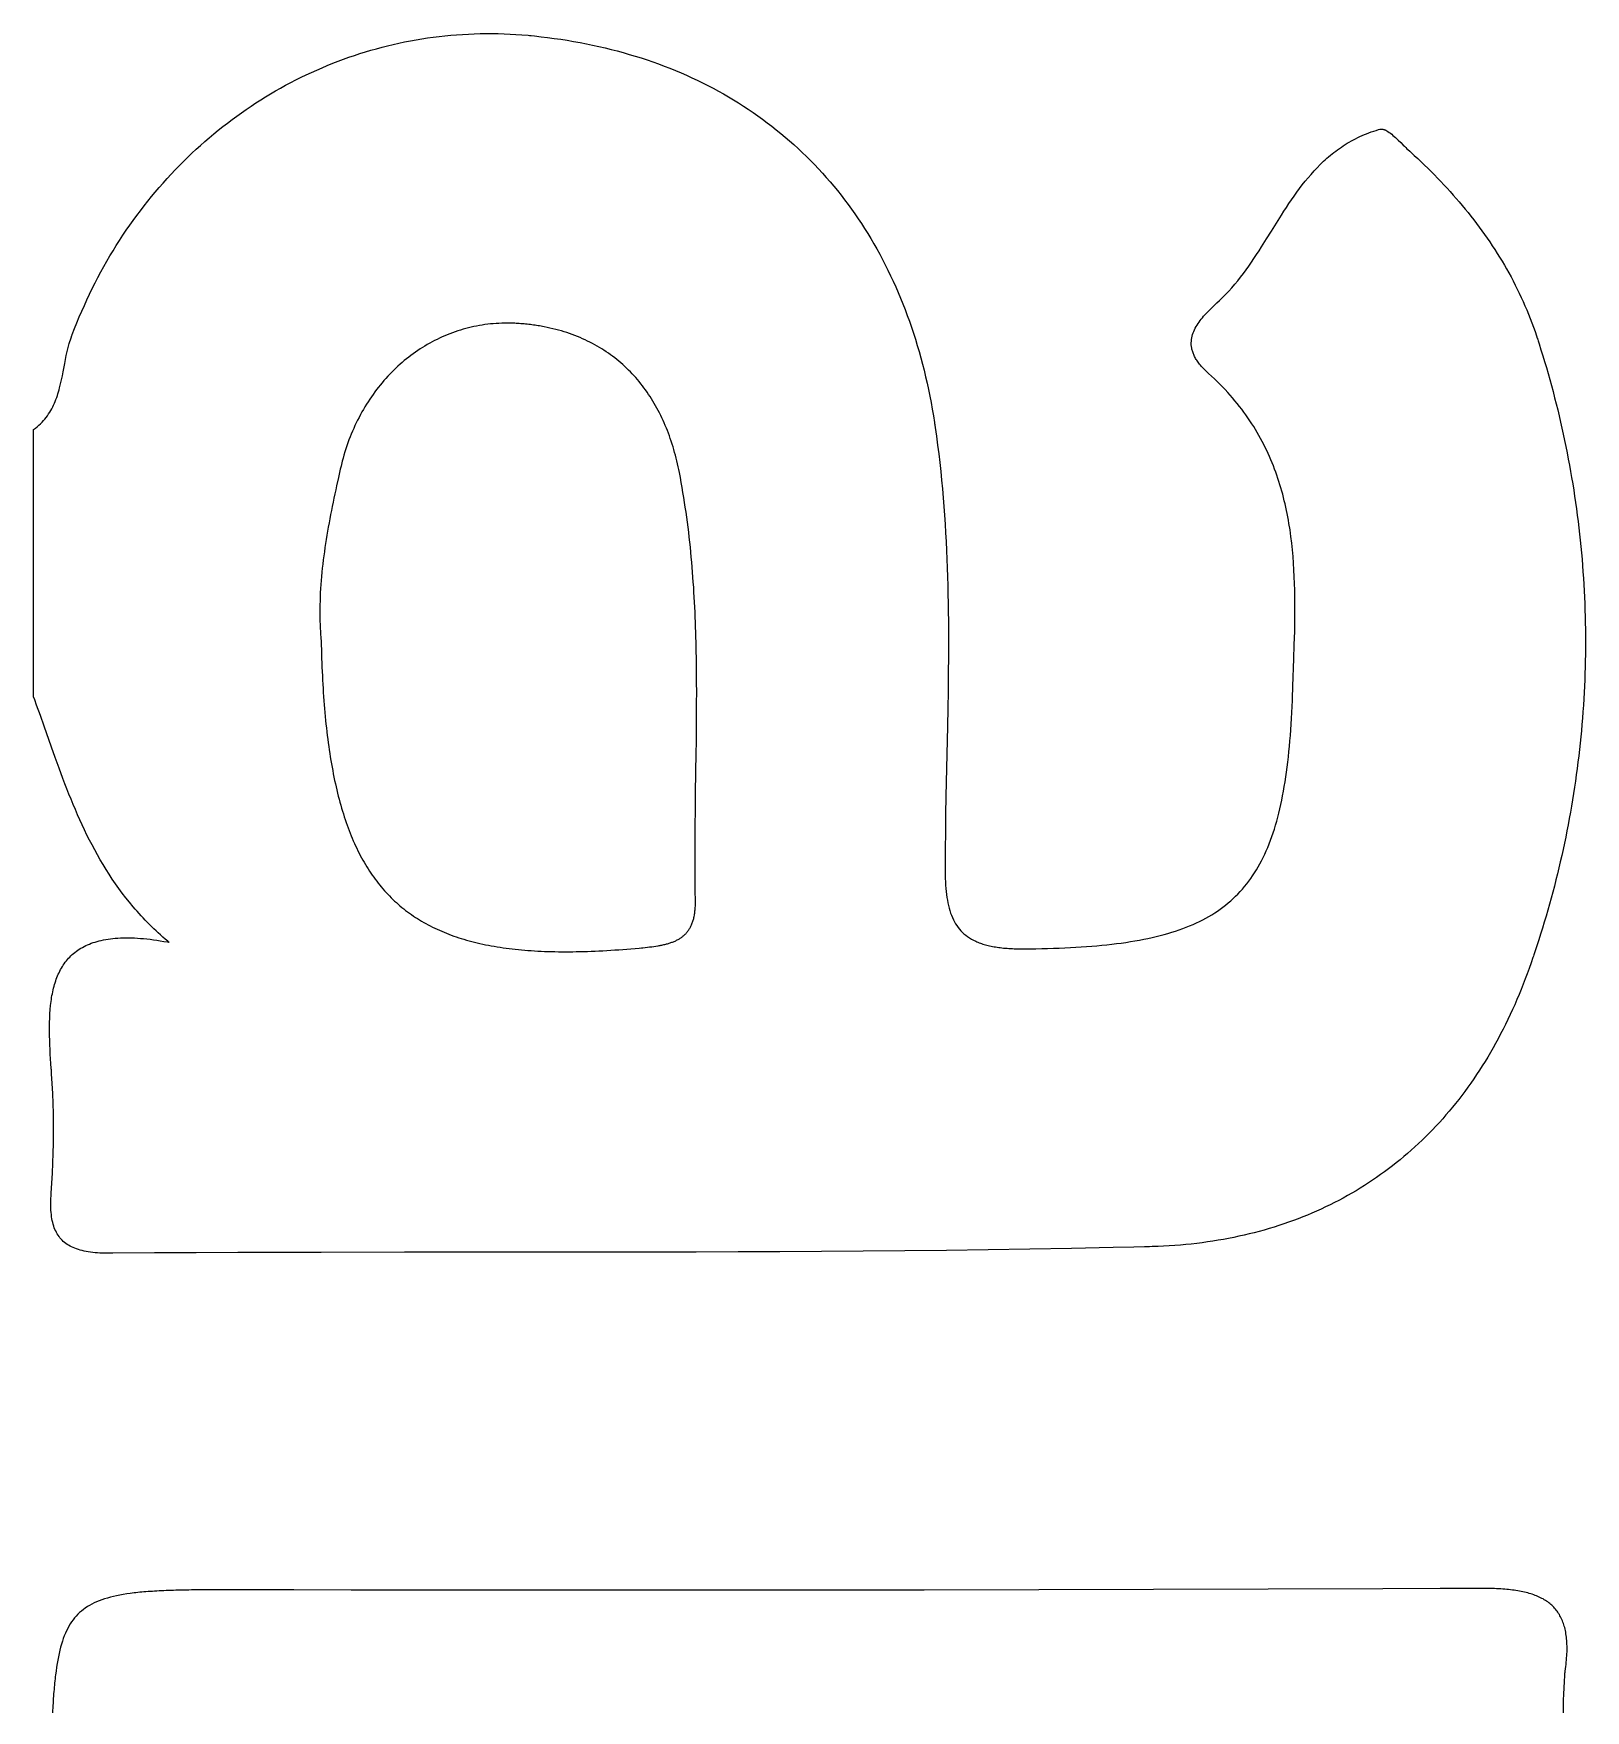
# Model space of a CAD drawing. Extents: x -2412.6 to -2376.5, y -227.2 to -193.2.
# Drawn here: x -2412.633 to -2409.004, y -218.316 to -214.397 of the extents above; entities that cross this region are included whole.
import ezdxf

# ---------------------------------------------------------------- set-up
doc = ezdxf.new("R2010")
doc.units = 0
doc.layers.add('WORK_LAYER', color=254, linetype='CONTINUOUS')

msp = doc.modelspace()

# ---------------------------------------------------------------- linework, layer by layer
at = {"layer": 'WORK_LAYER'}
for points in [[(-2412.6328, -215.3226), (-2412.6284, -215.3193), (-2412.6242, -215.3159), (-2412.6203, -215.3124), (-2412.6165, -215.3088), (-2412.6129, -215.3052), (-2412.6095, -215.3015), (-2412.6062, -215.2977), (-2412.6032, -215.2938), (-2412.6003, -215.2899), (-2412.5975, -215.2859), (-2412.5949, -215.2819), (-2412.5924, -215.2778), (-2412.5901, -215.2736), (-2412.5879, -215.2694), (-2412.5858, -215.2651), (-2412.5838, -215.2608), (-2412.582, -215.2564), (-2412.5803, -215.252), (-2412.5786, -215.2476), (-2412.5771, -215.2431), (-2412.5756, -215.2386), (-2412.5742, -215.234), (-2412.5729, -215.2294), (-2412.5717, -215.2248), (-2412.5694, -215.2155), (-2412.5673, -215.2061), (-2412.5653, -215.1967), (-2412.5635, -215.1872), (-2412.5599, -215.1682), (-2412.5581, -215.1587), (-2412.5561, -215.1493), (-2412.5541, -215.1399), (-2412.5518, -215.1306), (-2412.5493, -215.1214), (-2412.5479, -215.1169), (-2412.5465, -215.1124), (-2412.545, -215.1079), (-2412.5442, -215.1057), (-2412.5438, -215.1046), (-2412.5437, -215.1043), (-2412.5436, -215.1041), (-2412.5436, -215.1041), (-2412.5436, -215.104), (-2412.5435, -215.1038), (-2412.5422, -215.1003), (-2412.5369, -215.0865), (-2412.5314, -215.0727), (-2412.5257, -215.0591), (-2412.52, -215.0456), (-2412.514, -215.0322), (-2412.5079, -215.0189), (-2412.5017, -215.0057), (-2412.4953, -214.9926), (-2412.4888, -214.9796), (-2412.4821, -214.9668), (-2412.4753, -214.9541), (-2412.4684, -214.9415), (-2412.4613, -214.929), (-2412.4541, -214.9166), (-2412.4467, -214.9044), (-2412.4392, -214.8923), (-2412.4316, -214.8802), (-2412.4238, -214.8684), (-2412.4159, -214.8566), (-2412.4079, -214.845), (-2412.3997, -214.8335), (-2412.3914, -214.8221), (-2412.383, -214.8109), (-2412.3744, -214.7998), (-2412.3658, -214.7888), (-2412.357, -214.7779), (-2412.3481, -214.7672), (-2412.3391, -214.7566), (-2412.3299, -214.7461), (-2412.3207, -214.7358), (-2412.3113, -214.7256), (-2412.3018, -214.7156), (-2412.2922, -214.7057), (-2412.2825, -214.6959), (-2412.2726, -214.6862), (-2412.2627, -214.6767), (-2412.2527, -214.6674), (-2412.2425, -214.6582), (-2412.2323, -214.6491), (-2412.2219, -214.6402), (-2412.2114, -214.6314), (-2412.2009, -214.6227), (-2412.1902, -214.6143), (-2412.1795, -214.6059), (-2412.1686, -214.5977), (-2412.1577, -214.5897), (-2412.1466, -214.5818), (-2412.1355, -214.574), (-2412.1243, -214.5664), (-2412.113, -214.559), (-2412.1016, -214.5517), (-2412.0901, -214.5446), (-2412.0785, -214.5376), (-2412.0668, -214.5308), (-2412.0551, -214.5241), (-2412.0433, -214.5176), (-2412.0313, -214.5113), (-2412.0194, -214.5051), (-2412.0073, -214.4991), (-2411.9952, -214.4932), (-2411.9829, -214.4875), (-2411.9707, -214.482), (-2411.9583, -214.4766), (-2411.9459, -214.4714), (-2411.9334, -214.4664), (-2411.9208, -214.4615), (-2411.9082, -214.4568), (-2411.8955, -214.4523), (-2411.8827, -214.4479), (-2411.8699, -214.4437), (-2411.857, -214.4397), (-2411.844, -214.4359), (-2411.831, -214.4322), (-2411.818, -214.4287), (-2411.8049, -214.4254), (-2411.7917, -214.4222), (-2411.7785, -214.4193), (-2411.7652, -214.4165), (-2411.7518, -214.4139), (-2411.7385, -214.4115), (-2411.725, -214.4092), (-2411.7116, -214.4072), (-2411.6981, -214.4053), (-2411.6845, -214.4036), (-2411.6709, -214.4021), (-2411.6572, -214.4008), (-2411.6436, -214.3996), (-2411.6298, -214.3987), (-2411.6161, -214.3979), (-2411.6023, -214.3973), (-2411.5884, -214.397), (-2411.5746, -214.3968), (-2411.5607, -214.3968), (-2411.5468, -214.397), (-2411.5328, -214.3974), (-2411.5188, -214.398), (-2411.5048, -214.3987), (-2411.4908, -214.3997), (-2411.4767, -214.4009), (-2411.4732, -214.4012), (-2411.4715, -214.4014), (-2411.4706, -214.4015), (-2411.4696, -214.4016), (-2411.4618, -214.4024), (-2411.4463, -214.4041), (-2411.4308, -214.4059), (-2411.4154, -214.408), (-2411.4002, -214.4102), (-2411.3851, -214.4126), (-2411.3701, -214.4151), (-2411.3551, -214.4178), (-2411.3403, -214.4207), (-2411.3256, -214.4237), (-2411.3111, -214.4269), (-2411.2966, -214.4303), (-2411.2822, -214.4338), (-2411.268, -214.4375), (-2411.2539, -214.4414), (-2411.2399, -214.4454), (-2411.226, -214.4496), (-2411.2122, -214.4539), (-2411.1985, -214.4584), (-2411.185, -214.4631), (-2411.1716, -214.4679), (-2411.1582, -214.4729), (-2411.145, -214.478), (-2411.132, -214.4833), (-2411.119, -214.4888), (-2411.1062, -214.4944), (-2411.0935, -214.5002), (-2411.0809, -214.5061), (-2411.0684, -214.5122), (-2411.056, -214.5184), (-2411.0438, -214.5248), (-2411.0317, -214.5313), (-2411.0197, -214.538), (-2411.0079, -214.5449), (-2410.9961, -214.5519), (-2410.9845, -214.559), (-2410.973, -214.5663), (-2410.9617, -214.5738), (-2410.9505, -214.5814), (-2410.9394, -214.5891), (-2410.9284, -214.597), (-2410.9175, -214.6051), (-2410.9068, -214.6132), (-2410.8962, -214.6216), (-2410.8858, -214.6301), (-2410.8754, -214.6387), (-2410.8653, -214.6475), (-2410.8552, -214.6564), (-2410.8453, -214.6655), (-2410.8355, -214.6747), (-2410.8258, -214.684), (-2410.8163, -214.6935), (-2410.8069, -214.7031), (-2410.7976, -214.7129), (-2410.7885, -214.7228), (-2410.7795, -214.7329), (-2410.7706, -214.7431), (-2410.7619, -214.7534), (-2410.7533, -214.7639), (-2410.7449, -214.7745), (-2410.7366, -214.7853), (-2410.7284, -214.7962), (-2410.7204, -214.8072), (-2410.7125, -214.8184), (-2410.7047, -214.8296), (-2410.6971, -214.8411), (-2410.6897, -214.8526), (-2410.6824, -214.8643), (-2410.6752, -214.8762), (-2410.6681, -214.8881), (-2410.6613, -214.9002), (-2410.6545, -214.9125), (-2410.6479, -214.9248), (-2410.6415, -214.9373), (-2410.6351, -214.95), (-2410.629, -214.9627), (-2410.623, -214.9756), (-2410.6171, -214.9886), (-2410.6114, -215.0017), (-2410.6058, -215.015), (-2410.6004, -215.0284), (-2410.5951, -215.0419), (-2410.59, -215.0556), (-2410.585, -215.0693), (-2410.5802, -215.0832), (-2410.5755, -215.0972), (-2410.571, -215.1114), (-2410.5667, -215.1256), (-2410.5624, -215.14), (-2410.5584, -215.1545), (-2410.5545, -215.1692), (-2410.5507, -215.1839), (-2410.5471, -215.1988), (-2410.5437, -215.2138), (-2410.5404, -215.2289), (-2410.5373, -215.2441), (-2410.5344, -215.2595), (-2410.5315, -215.2749), (-2410.5289, -215.2905), (-2410.5264, -215.3062), (-2410.5261, -215.3082), (-2410.526, -215.3092), (-2410.5259, -215.3099), (-2410.5255, -215.3124), (-2410.5247, -215.3175), (-2410.5218, -215.338), (-2410.5191, -215.3585), (-2410.5165, -215.379), (-2410.5141, -215.3995), (-2410.5118, -215.42), (-2410.5098, -215.4405), (-2410.5078, -215.4611), (-2410.5061, -215.4816), (-2410.5044, -215.5021), (-2410.5029, -215.5226), (-2410.5015, -215.5431), (-2410.5003, -215.5637), (-2410.4992, -215.5842), (-2410.4982, -215.6047), (-2410.4973, -215.6253), (-2410.4966, -215.6458), (-2410.4959, -215.6663), (-2410.4953, -215.6869), (-2410.4949, -215.7074), (-2410.4945, -215.728), (-2410.4942, -215.7485), (-2410.494, -215.7691), (-2410.4938, -215.8102), (-2410.4939, -215.8513), (-2410.4942, -215.8924), (-2410.4947, -215.9335), (-2410.4954, -215.9746), (-2410.4961, -216.0157), (-2410.4996, -216.1801), (-2410.5004, -216.2212), (-2410.501, -216.2623), (-2410.5015, -216.3033), (-2410.5017, -216.3239), (-2410.5018, -216.329), (-2410.5018, -216.3316), (-2410.5018, -216.3328), (-2410.5018, -216.3334), (-2410.5018, -216.3337), (-2410.5018, -216.3382), (-2410.5018, -216.3469), (-2410.5017, -216.3555), (-2410.5015, -216.3638), (-2410.5012, -216.3718), (-2410.5008, -216.3797), (-2410.5003, -216.3874), (-2410.4997, -216.3948), (-2410.499, -216.402), (-2410.4982, -216.409), (-2410.4972, -216.4158), (-2410.4961, -216.4224), (-2410.4949, -216.4288), (-2410.4936, -216.435), (-2410.4921, -216.4409), (-2410.4904, -216.4467), (-2410.4886, -216.4523), (-2410.4867, -216.4577), (-2410.4846, -216.4629), (-2410.4823, -216.4679), (-2410.4798, -216.4727), (-2410.4772, -216.4773), (-2410.4744, -216.4817), (-2410.4714, -216.4859), (-2410.4682, -216.49), (-2410.4648, -216.4938), (-2410.4612, -216.4975), (-2410.4574, -216.501), (-2410.4534, -216.5043), (-2410.4492, -216.5075), (-2410.4448, -216.5105), (-2410.4401, -216.5133), (-2410.4352, -216.5159), (-2410.4301, -216.5184), (-2410.4274, -216.5195), (-2410.4247, -216.5207), (-2410.4219, -216.5217), (-2410.4191, -216.5228), (-2410.4162, -216.5238), (-2410.4132, -216.5248), (-2410.4102, -216.5257), (-2410.4071, -216.5266), (-2410.404, -216.5274), (-2410.4007, -216.5282), (-2410.3975, -216.529), (-2410.3941, -216.5297), (-2410.3907, -216.5304), (-2410.3872, -216.531), (-2410.3836, -216.5316), (-2410.38, -216.5322), (-2410.3763, -216.5327), (-2410.3725, -216.5332), (-2410.3687, -216.5337), (-2410.3648, -216.5341), (-2410.3608, -216.5345), (-2410.3568, -216.5348), (-2410.3526, -216.5351), (-2410.3484, -216.5354), (-2410.3442, -216.5356), (-2410.3398, -216.5358), (-2410.3354, -216.536), (-2410.3309, -216.5361), (-2410.3263, -216.5362), (-2410.3216, -216.5362), (-2410.3169, -216.5362), (-2410.3121, -216.5362), (-2410.3096, -216.5362), (-2410.309, -216.5362), (-2410.3089, -216.5362), (-2410.3085, -216.5362), (-2410.3076, -216.5362), (-2410.304, -216.5361), (-2410.2897, -216.5359), (-2410.2757, -216.5356), (-2410.2619, -216.5353), (-2410.2483, -216.5348), (-2410.2349, -216.5344), (-2410.2217, -216.5338), (-2410.2087, -216.5332), (-2410.1959, -216.5324), (-2410.1833, -216.5317), (-2410.1709, -216.5308), (-2410.1587, -216.5298), (-2410.1467, -216.5288), (-2410.1349, -216.5277), (-2410.1233, -216.5265), (-2410.1119, -216.5252), (-2410.1007, -216.5239), (-2410.0897, -216.5224), (-2410.0788, -216.5209), (-2410.0682, -216.5192), (-2410.0577, -216.5175), (-2410.0474, -216.5157), (-2410.0373, -216.5137), (-2410.0274, -216.5117), (-2410.0177, -216.5096), (-2410.0081, -216.5074), (-2409.9987, -216.505), (-2409.9895, -216.5026), (-2409.9805, -216.5), (-2409.9716, -216.4974), (-2409.9629, -216.4946), (-2409.9544, -216.4917), (-2409.946, -216.4887), (-2409.9378, -216.4856), (-2409.9298, -216.4824), (-2409.9219, -216.479), (-2409.9142, -216.4756), (-2409.9067, -216.472), (-2409.8993, -216.4682), (-2409.8921, -216.4644), (-2409.885, -216.4604), (-2409.8781, -216.4563), (-2409.8713, -216.4521), (-2409.8647, -216.4477), (-2409.8582, -216.4432), (-2409.8519, -216.4386), (-2409.8457, -216.4338), (-2409.8397, -216.4289), (-2409.8338, -216.4239), (-2409.8281, -216.4187), (-2409.8225, -216.4133), (-2409.817, -216.4079), (-2409.8117, -216.4022), (-2409.8065, -216.3965), (-2409.8015, -216.3905), (-2409.7965, -216.3844), (-2409.7917, -216.3782), (-2409.7871, -216.3718), (-2409.7826, -216.3653), (-2409.7781, -216.3586), (-2409.7739, -216.3517), (-2409.7697, -216.3447), (-2409.7657, -216.3375), (-2409.7618, -216.3301), (-2409.758, -216.3226), (-2409.7543, -216.3149), (-2409.7508, -216.307), (-2409.7473, -216.299), (-2409.744, -216.2908), (-2409.7408, -216.2824), (-2409.7377, -216.2738), (-2409.7347, -216.2651), (-2409.7318, -216.2561), (-2409.729, -216.247), (-2409.7263, -216.2377), (-2409.7238, -216.2283), (-2409.7213, -216.2186), (-2409.7189, -216.2088), (-2409.7166, -216.1987), (-2409.7145, -216.1885), (-2409.7124, -216.1781), (-2409.7104, -216.1674), (-2409.7085, -216.1566), (-2409.7067, -216.1456), (-2409.705, -216.1344), (-2409.7034, -216.123), (-2409.7018, -216.1113), (-2409.7004, -216.0995), (-2409.699, -216.0875), (-2409.6977, -216.0752), (-2409.6965, -216.0628), (-2409.6954, -216.0501), (-2409.6944, -216.0372), (-2409.6934, -216.0241), (-2409.6925, -216.0108), (-2409.6917, -215.9973), (-2409.6909, -215.9835), (-2409.6902, -215.9695), (-2409.6896, -215.9553), (-2409.6891, -215.9409), (-2409.689, -215.9373), (-2409.6889, -215.9355), (-2409.6889, -215.9352), (-2409.6889, -215.9351), (-2409.6889, -215.9348), (-2409.6889, -215.9343), (-2409.6887, -215.9303), (-2409.6884, -215.9223), (-2409.6861, -215.858), (-2409.6851, -215.8258), (-2409.6843, -215.7937), (-2409.684, -215.7777), (-2409.6837, -215.7617), (-2409.6836, -215.7457), (-2409.6836, -215.7297), (-2409.6838, -215.7138), (-2409.684, -215.6979), (-2409.6845, -215.6821), (-2409.6851, -215.6663), (-2409.6859, -215.6505), (-2409.6869, -215.6348), (-2409.6881, -215.6191), (-2409.6895, -215.6035), (-2409.6911, -215.588), (-2409.693, -215.5725), (-2409.6952, -215.5571), (-2409.6976, -215.5417), (-2409.6989, -215.5341), (-2409.7003, -215.5265), (-2409.7018, -215.5189), (-2409.7034, -215.5113), (-2409.705, -215.5037), (-2409.7067, -215.4962), (-2409.7085, -215.4886), (-2409.7104, -215.4811), (-2409.7123, -215.4736), (-2409.7144, -215.4662), (-2409.7165, -215.4588), (-2409.7187, -215.4513), (-2409.721, -215.444), (-2409.7234, -215.4366), (-2409.7259, -215.4292), (-2409.7285, -215.4219), (-2409.7312, -215.4146), (-2409.734, -215.4074), (-2409.7369, -215.4001), (-2409.7399, -215.3929), (-2409.743, -215.3857), (-2409.7462, -215.3786), (-2409.7495, -215.3715), (-2409.7529, -215.3644), (-2409.7565, -215.3573), (-2409.7601, -215.3503), (-2409.7639, -215.3432), (-2409.7678, -215.3363), (-2409.7718, -215.3293), (-2409.7759, -215.3224), (-2409.7801, -215.3155), (-2409.7845, -215.3087), (-2409.7889, -215.3018), (-2409.7935, -215.2951), (-2409.7983, -215.2883), (-2409.8031, -215.2816), (-2409.8081, -215.2749), (-2409.8133, -215.2682), (-2409.8185, -215.2616), (-2409.8239, -215.255), (-2409.8294, -215.2485), (-2409.8351, -215.242), (-2409.8409, -215.2355), (-2409.8469, -215.2291), (-2409.853, -215.2227), (-2409.8592, -215.2163), (-2409.8656, -215.21), (-2409.8721, -215.2037), (-2409.8788, -215.1975), (-2409.8856, -215.1913), (-2409.8865, -215.1905), (-2409.8868, -215.1902), (-2409.8875, -215.1896), (-2409.8888, -215.1884), (-2409.8914, -215.186), (-2409.8939, -215.1836), (-2409.8962, -215.1813), (-2409.8985, -215.1789), (-2409.9006, -215.1766), (-2409.9027, -215.1742), (-2409.9047, -215.1719), (-2409.9065, -215.1696), (-2409.9083, -215.1673), (-2409.91, -215.165), (-2409.9116, -215.1628), (-2409.9131, -215.1605), (-2409.9145, -215.1583), (-2409.9158, -215.156), (-2409.917, -215.1538), (-2409.9182, -215.1516), (-2409.9192, -215.1494), (-2409.9202, -215.1472), (-2409.9211, -215.1451), (-2409.9219, -215.1429), (-2409.9227, -215.1408), (-2409.9233, -215.1386), (-2409.9239, -215.1365), (-2409.9244, -215.1344), (-2409.9248, -215.1323), (-2409.9255, -215.1281), (-2409.9259, -215.124), (-2409.926, -215.12), (-2409.9258, -215.116), (-2409.9254, -215.112), (-2409.9248, -215.1081), (-2409.9239, -215.1042), (-2409.9229, -215.1003), (-2409.9216, -215.0966), (-2409.9201, -215.0928), (-2409.9185, -215.0891), (-2409.9167, -215.0855), (-2409.9147, -215.0818), (-2409.9125, -215.0783), (-2409.9103, -215.0747), (-2409.9078, -215.0712), (-2409.9053, -215.0678), (-2409.9027, -215.0644), (-2409.9, -215.061), (-2409.8971, -215.0577), (-2409.8942, -215.0544), (-2409.8913, -215.0511), (-2409.8852, -215.0447), (-2409.879, -215.0385), (-2409.8727, -215.0324), (-2409.8665, -215.0265), (-2409.8604, -215.0207), (-2409.8545, -215.015), (-2409.8516, -215.0122), (-2409.8488, -215.0095), (-2409.8475, -215.0081), (-2409.8468, -215.0074), (-2409.8465, -215.0071), (-2409.8464, -215.007), (-2409.8464, -215.007), (-2409.8463, -215.0069), (-2409.8458, -215.0064), (-2409.8385, -214.9987), (-2409.8313, -214.9908), (-2409.8244, -214.9827), (-2409.8175, -214.9744), (-2409.8109, -214.9661), (-2409.8043, -214.9575), (-2409.7979, -214.9489), (-2409.7917, -214.9402), (-2409.7855, -214.9313), (-2409.7794, -214.9224), (-2409.7734, -214.9134), (-2409.7675, -214.9043), (-2409.7616, -214.8952), (-2409.75, -214.8768), (-2409.7385, -214.8583), (-2409.727, -214.8398), (-2409.7154, -214.8215), (-2409.7095, -214.8123), (-2409.7036, -214.8033), (-2409.6976, -214.7942), (-2409.6916, -214.7853), (-2409.6855, -214.7765), (-2409.6792, -214.7677), (-2409.6729, -214.7591), (-2409.6664, -214.7506), (-2409.6598, -214.7422), (-2409.653, -214.734), (-2409.6461, -214.7259), (-2409.6391, -214.718), (-2409.6318, -214.7103), (-2409.6244, -214.7027), (-2409.6167, -214.6954), (-2409.6128, -214.6918), (-2409.6089, -214.6882), (-2409.6049, -214.6848), (-2409.6008, -214.6813), (-2409.5967, -214.678), (-2409.5925, -214.6747), (-2409.5882, -214.6714), (-2409.5839, -214.6682), (-2409.5795, -214.6651), (-2409.5751, -214.662), (-2409.5706, -214.659), (-2409.566, -214.6561), (-2409.5613, -214.6533), (-2409.5566, -214.6505), (-2409.5518, -214.6478), (-2409.547, -214.6451), (-2409.542, -214.6426), (-2409.537, -214.6401), (-2409.5319, -214.6377), (-2409.5267, -214.6353), (-2409.5214, -214.6331), (-2409.5161, -214.6309), (-2409.5107, -214.6288), (-2409.5051, -214.6268), (-2409.4995, -214.6249), (-2409.4938, -214.6231), (-2409.4881, -214.6213), (-2409.4851, -214.6205), (-2409.4848, -214.6204), (-2409.4846, -214.6203), (-2409.4846, -214.6203), (-2409.4845, -214.6203), (-2409.4844, -214.6203), (-2409.4834, -214.6201), (-2409.4823, -214.6199), (-2409.4812, -214.6199), (-2409.4801, -214.62), (-2409.4789, -214.6201), (-2409.4778, -214.6204), (-2409.4765, -214.6207), (-2409.4753, -214.6211), (-2409.4741, -214.6216), (-2409.4728, -214.6221), (-2409.4715, -214.6227), (-2409.4688, -214.6242), (-2409.4661, -214.6259), (-2409.4632, -214.6278), (-2409.4604, -214.6299), (-2409.4575, -214.6322), (-2409.4545, -214.6347), (-2409.4515, -214.6373), (-2409.4485, -214.64), (-2409.4424, -214.6457), (-2409.4364, -214.6516), (-2409.4304, -214.6574), (-2409.4274, -214.6603), (-2409.4245, -214.6632), (-2409.4217, -214.6659), (-2409.4189, -214.6685), (-2409.4162, -214.671), (-2409.4156, -214.6716), (-2409.4154, -214.6718), (-2409.4154, -214.6718), (-2409.4151, -214.672), (-2409.4146, -214.6725), (-2409.4126, -214.6743), (-2409.4046, -214.6817), (-2409.3966, -214.6891), (-2409.3887, -214.6966), (-2409.3808, -214.7041), (-2409.373, -214.7117), (-2409.3653, -214.7193), (-2409.3577, -214.727), (-2409.3501, -214.7347), (-2409.3427, -214.7425), (-2409.3353, -214.7504), (-2409.3279, -214.7583), (-2409.3207, -214.7663), (-2409.3135, -214.7743), (-2409.3064, -214.7824), (-2409.2994, -214.7905), (-2409.2925, -214.7987), (-2409.2857, -214.8069), (-2409.2789, -214.8152), (-2409.2723, -214.8236), (-2409.2657, -214.832), (-2409.2592, -214.8405), (-2409.2528, -214.8491), (-2409.2465, -214.8577), (-2409.2403, -214.8663), (-2409.2342, -214.8751), (-2409.2282, -214.8838), (-2409.2222, -214.8927), (-2409.2164, -214.9016), (-2409.2107, -214.9106), (-2409.2051, -214.9196), (-2409.1995, -214.9287), (-2409.1941, -214.9379), (-2409.1888, -214.9471), (-2409.1836, -214.9564), (-2409.1785, -214.9657), (-2409.1735, -214.9751), (-2409.1686, -214.9846), (-2409.1638, -214.9941), (-2409.1591, -215.0038), (-2409.1546, -215.0134), (-2409.1501, -215.0232), (-2409.1458, -215.033), (-2409.1416, -215.0429), (-2409.1375, -215.0528), (-2409.1335, -215.0628), (-2409.1296, -215.0729), (-2409.1259, -215.083), (-2409.1223, -215.0932), (-2409.1188, -215.1035), (-2409.117, -215.1087), (-2409.117, -215.1089), (-2409.117, -215.1089), (-2409.1169, -215.1091), (-2409.1166, -215.11), (-2409.1161, -215.1117), (-2409.115, -215.1151), (-2409.1127, -215.122), (-2409.1084, -215.1359), (-2409.1041, -215.1497), (-2409.0999, -215.1636), (-2409.0958, -215.1776), (-2409.0917, -215.1916), (-2409.0878, -215.2056), (-2409.0839, -215.2197), (-2409.0802, -215.2338), (-2409.0765, -215.2479), (-2409.0729, -215.2621), (-2409.0694, -215.2763), (-2409.0659, -215.2906), (-2409.0626, -215.3049), (-2409.0594, -215.3192), (-2409.0562, -215.3335), (-2409.0531, -215.3479), (-2409.0502, -215.3623), (-2409.0473, -215.3767), (-2409.0445, -215.3912), (-2409.0418, -215.4056), (-2409.0392, -215.4202), (-2409.0367, -215.4347), (-2409.0342, -215.4492), (-2409.0319, -215.4638), (-2409.0297, -215.4784), (-2409.0275, -215.4931), (-2409.0255, -215.5077), (-2409.0235, -215.5224), (-2409.0217, -215.5371), (-2409.0199, -215.5518), (-2409.0182, -215.5665), (-2409.0166, -215.5812), (-2409.0152, -215.596), (-2409.0138, -215.6107), (-2409.0125, -215.6255), (-2409.0113, -215.6403), (-2409.0102, -215.6551), (-2409.0092, -215.6699), (-2409.0083, -215.6847), (-2409.0074, -215.6996), (-2409.0067, -215.7144), (-2409.0061, -215.7292), (-2409.0056, -215.7441), (-2409.0052, -215.759), (-2409.0048, -215.7738), (-2409.0046, -215.7887), (-2409.0045, -215.8035), (-2409.0044, -215.8184), (-2409.0045, -215.8333), (-2409.0046, -215.8481), (-2409.0049, -215.863), (-2409.0052, -215.8779), (-2409.0057, -215.8927), (-2409.0062, -215.9076), (-2409.0068, -215.9224), (-2409.0076, -215.9373), (-2409.0084, -215.9521), (-2409.0093, -215.9669), (-2409.0103, -215.9818), (-2409.0115, -215.9966), (-2409.0127, -216.0114), (-2409.014, -216.0262), (-2409.0154, -216.0409), (-2409.0169, -216.0557), (-2409.0185, -216.0704), (-2409.0202, -216.0852), (-2409.022, -216.0999), (-2409.0238, -216.1146), (-2409.0258, -216.1292), (-2409.0279, -216.1439), (-2409.03, -216.1585), (-2409.0323, -216.1731), (-2409.0346, -216.1877), (-2409.0371, -216.2023), (-2409.0396, -216.2168), (-2409.0422, -216.2314), (-2409.045, -216.2459), (-2409.0478, -216.2603), (-2409.0507, -216.2748), (-2409.0537, -216.2892), (-2409.0568, -216.3036), (-2409.0599, -216.3179), (-2409.0632, -216.3323), (-2409.0665, -216.3465), (-2409.07, -216.3608), (-2409.0735, -216.375), (-2409.0771, -216.3892), (-2409.0809, -216.4034), (-2409.0847, -216.4175), (-2409.0885, -216.4316), (-2409.0925, -216.4457), (-2409.0966, -216.4597), (-2409.1007, -216.4736), (-2409.1049, -216.4876), (-2409.1092, -216.5015), (-2409.1136, -216.5153), (-2409.1181, -216.5291), (-2409.1227, -216.5429), (-2409.125, -216.5498), (-2409.1262, -216.5532), (-2409.1272, -216.5564), (-2409.1316, -216.5691), (-2409.136, -216.5817), (-2409.1405, -216.5941), (-2409.1451, -216.6065), (-2409.1499, -216.6187), (-2409.1547, -216.6308), (-2409.1596, -216.6429), (-2409.1647, -216.6548), (-2409.1698, -216.6666), (-2409.1751, -216.6782), (-2409.1804, -216.6898), (-2409.1858, -216.7013), (-2409.1914, -216.7126), (-2409.197, -216.7239), (-2409.2028, -216.735), (-2409.2086, -216.746), (-2409.2146, -216.7569), (-2409.2206, -216.7677), (-2409.2267, -216.7783), (-2409.233, -216.7889), (-2409.2393, -216.7993), (-2409.2457, -216.8096), (-2409.2523, -216.8198), (-2409.2589, -216.8299), (-2409.2656, -216.8399), (-2409.2725, -216.8497), (-2409.2794, -216.8595), (-2409.2864, -216.8691), (-2409.2935, -216.8786), (-2409.3007, -216.8879), (-2409.3081, -216.8972), (-2409.3155, -216.9064), (-2409.323, -216.9154), (-2409.3306, -216.9243), (-2409.3382, -216.9331), (-2409.346, -216.9417), (-2409.3539, -216.9503), (-2409.3619, -216.9587), (-2409.37, -216.967), (-2409.3781, -216.9752), (-2409.3864, -216.9833), (-2409.3947, -216.9912), (-2409.4032, -216.999), (-2409.4117, -217.0067), (-2409.4203, -217.0143), (-2409.4291, -217.0217), (-2409.4379, -217.0291), (-2409.4468, -217.0363), (-2409.4558, -217.0433), (-2409.4649, -217.0503), (-2409.474, -217.0571), (-2409.4833, -217.0638), (-2409.4927, -217.0704), (-2409.5021, -217.0768), (-2409.5117, -217.0832), (-2409.5213, -217.0894), (-2409.531, -217.0954), (-2409.5408, -217.1014), (-2409.5507, -217.1072), (-2409.5607, -217.1129), (-2409.5708, -217.1185), (-2409.581, -217.1239), (-2409.5912, -217.1292), (-2409.6016, -217.1344), (-2409.612, -217.1394), (-2409.6225, -217.1444), (-2409.6331, -217.1492), (-2409.6438, -217.1538), (-2409.6546, -217.1583), (-2409.6655, -217.1627), (-2409.6764, -217.167), (-2409.6874, -217.1712), (-2409.6986, -217.1752), (-2409.7098, -217.179), (-2409.7211, -217.1828), (-2409.7324, -217.1864), (-2409.7439, -217.1899), (-2409.7555, -217.1932), (-2409.7671, -217.1964), (-2409.7788, -217.1995), (-2409.7906, -217.2024), (-2409.8025, -217.2052), (-2409.8145, -217.2079), (-2409.8265, -217.2105), (-2409.8387, -217.2129), (-2409.8509, -217.2151), (-2409.8632, -217.2173), (-2409.8756, -217.2193), (-2409.888, -217.2211), (-2409.9006, -217.2228), (-2409.9132, -217.2244), (-2409.9259, -217.2259), (-2409.9387, -217.2272), (-2409.9516, -217.2284), (-2409.9645, -217.2294), (-2409.9775, -217.2303), (-2409.9906, -217.231), (-2410.0038, -217.2316), (-2410.0171, -217.2321), (-2410.0238, -217.2323), (-2410.024, -217.2323), (-2410.0243, -217.2323), (-2410.0251, -217.2323), (-2410.0266, -217.2324), (-2410.0296, -217.2325), (-2410.0357, -217.2326), (-2410.0601, -217.2332), (-2410.1088, -217.2343), (-2410.2062, -217.2363), (-2410.3036, -217.2381), (-2410.401, -217.2396), (-2410.4985, -217.2409), (-2410.5959, -217.242), (-2410.6934, -217.2428), (-2410.7908, -217.2435), (-2410.8883, -217.2441), (-2410.9857, -217.2445), (-2411.0832, -217.2448), (-2411.1806, -217.245), (-2411.3756, -217.2451), (-2411.5705, -217.2452), (-2411.7654, -217.2452), (-2411.9603, -217.2454), (-2412.0578, -217.2456), (-2412.1552, -217.2459), (-2412.2527, -217.2463), (-2412.3501, -217.2468), (-2412.4475, -217.2475), (-2412.4536, -217.2476), (-2412.4544, -217.2476), (-2412.4561, -217.2476), (-2412.4593, -217.2476), (-2412.4655, -217.2475), (-2412.4716, -217.2473), (-2412.4775, -217.247), (-2412.4833, -217.2467), (-2412.4889, -217.2462), (-2412.4943, -217.2456), (-2412.4996, -217.245), (-2412.5047, -217.2442), (-2412.5097, -217.2434), (-2412.5145, -217.2424), (-2412.5191, -217.2413), (-2412.5236, -217.2402), (-2412.528, -217.2389), (-2412.5322, -217.2375), (-2412.5362, -217.236), (-2412.5401, -217.2343), (-2412.5438, -217.2326), (-2412.5474, -217.2308), (-2412.5508, -217.2288), (-2412.5541, -217.2267), (-2412.5573, -217.2245), (-2412.5603, -217.2222), (-2412.5631, -217.2197), (-2412.5658, -217.2171), (-2412.5684, -217.2144), (-2412.5709, -217.2116), (-2412.5732, -217.2086), (-2412.5753, -217.2055), (-2412.5774, -217.2023), (-2412.5793, -217.1989), (-2412.581, -217.1954), (-2412.5827, -217.1917), (-2412.5842, -217.1879), (-2412.5855, -217.184), (-2412.5868, -217.1799), (-2412.5879, -217.1757), (-2412.5889, -217.1713), (-2412.5898, -217.1668), (-2412.5905, -217.1622), (-2412.5911, -217.1573), (-2412.5916, -217.1524), (-2412.592, -217.1472), (-2412.5923, -217.1419), (-2412.5924, -217.1365), (-2412.5924, -217.1309), (-2412.5923, -217.1251), (-2412.5921, -217.1192), (-2412.5918, -217.1131), (-2412.5914, -217.1068), (-2412.5898, -217.0836), (-2412.5884, -217.0604), (-2412.5873, -217.0372), (-2412.5866, -217.0139), (-2412.586, -216.9907), (-2412.5858, -216.9674), (-2412.5859, -216.9441), (-2412.5862, -216.9208), (-2412.5868, -216.8976), (-2412.5877, -216.8743), (-2412.5889, -216.8511), (-2412.5904, -216.8279), (-2412.5908, -216.8221), (-2412.591, -216.8192), (-2412.5911, -216.8177), (-2412.5911, -216.8174), (-2412.5911, -216.8172), (-2412.5912, -216.8169), (-2412.5913, -216.8155), (-2412.5921, -216.8044), (-2412.5928, -216.7933), (-2412.5935, -216.7823), (-2412.5941, -216.7713), (-2412.5946, -216.7605), (-2412.595, -216.7498), (-2412.5953, -216.7391), (-2412.5954, -216.7286), (-2412.5955, -216.7182), (-2412.5953, -216.708), (-2412.595, -216.6979), (-2412.5945, -216.688), (-2412.5938, -216.6782), (-2412.5929, -216.6686), (-2412.5923, -216.6639), (-2412.5917, -216.6592), (-2412.5911, -216.6545), (-2412.5904, -216.65), (-2412.5896, -216.6454), (-2412.5887, -216.641), (-2412.5878, -216.6365), (-2412.5869, -216.6322), (-2412.5858, -216.6278), (-2412.5847, -216.6236), (-2412.5835, -216.6194), (-2412.5823, -216.6153), (-2412.5809, -216.6112), (-2412.5795, -216.6072), (-2412.578, -216.6032), (-2412.5765, -216.5993), (-2412.5748, -216.5955), (-2412.5731, -216.5918), (-2412.5713, -216.5881), (-2412.5694, -216.5844), (-2412.5674, -216.5809), (-2412.5653, -216.5774), (-2412.5631, -216.574), (-2412.5609, -216.5707), (-2412.5585, -216.5674), (-2412.556, -216.5643), (-2412.5535, -216.5612), (-2412.5508, -216.5582), (-2412.5481, -216.5552), (-2412.5452, -216.5524), (-2412.5423, -216.5496), (-2412.5392, -216.5469), (-2412.536, -216.5443), (-2412.5327, -216.5418), (-2412.5293, -216.5393), (-2412.5258, -216.537), (-2412.5222, -216.5347), (-2412.5185, -216.5326), (-2412.5146, -216.5305), (-2412.5106, -216.5285), (-2412.5066, -216.5266), (-2412.5023, -216.5248), (-2412.498, -216.5231), (-2412.4935, -216.5216), (-2412.4889, -216.5201), (-2412.4842, -216.5187), (-2412.4794, -216.5174), (-2412.4744, -216.5162), (-2412.4693, -216.5151), (-2412.464, -216.5141), (-2412.4586, -216.5132), (-2412.4531, -216.5125), (-2412.4475, -216.5118), (-2412.4416, -216.5113), (-2412.4357, -216.5108), (-2412.4296, -216.5105), (-2412.4234, -216.5103), (-2412.417, -216.5102), (-2412.4104, -216.5102), (-2412.4037, -216.5104), (-2412.3969, -216.5106), (-2412.3899, -216.511), (-2412.3828, -216.5115), (-2412.3754, -216.5121), (-2412.368, -216.5129), (-2412.3604, -216.5137), (-2412.3526, -216.5147), (-2412.3446, -216.5158), (-2412.3365, -216.5171), (-2412.3282, -216.5185), (-2412.3197, -216.52), (-2412.3176, -216.5204), (-2412.3165, -216.5206), (-2412.316, -216.5207), (-2412.3159, -216.5207), (-2412.3159, -216.5206), (-2412.316, -216.5206), (-2412.3162, -216.5204), (-2412.319, -216.518), (-2412.3247, -216.5133), (-2412.3302, -216.5085), (-2412.3357, -216.5036), (-2412.3411, -216.4987), (-2412.3464, -216.4938), (-2412.3516, -216.4889), (-2412.3567, -216.4839), (-2412.3618, -216.4789), (-2412.3668, -216.4739), (-2412.3717, -216.4688), (-2412.3766, -216.4637), (-2412.3814, -216.4586), (-2412.3861, -216.4534), (-2412.3907, -216.4482), (-2412.3953, -216.443), (-2412.3998, -216.4378), (-2412.4086, -216.4272), (-2412.4171, -216.4166), (-2412.4254, -216.4058), (-2412.4334, -216.395), (-2412.4412, -216.384), (-2412.4488, -216.373), (-2412.4561, -216.3618), (-2412.4633, -216.3506), (-2412.4702, -216.3393), (-2412.4769, -216.3279), (-2412.4835, -216.3165), (-2412.4898, -216.3049), (-2412.496, -216.2933), (-2412.502, -216.2817), (-2412.5078, -216.27), (-2412.5135, -216.2582), (-2412.5191, -216.2463), (-2412.5245, -216.2345), (-2412.5298, -216.2225), (-2412.535, -216.2105), (-2412.5401, -216.1985), (-2412.545, -216.1865), (-2412.5499, -216.1744), (-2412.5547, -216.1622), (-2412.5594, -216.1501), (-2412.564, -216.1379), (-2412.5731, -216.1135), (-2412.5819, -216.089), (-2412.5907, -216.0645), (-2412.608, -216.0154), (-2412.6168, -215.991), (-2412.6256, -215.9666), (-2412.6301, -215.9544), (-2412.6324, -215.9484), (-2412.6327, -215.9476), (-2412.6328, -215.9472), (-2412.6328, -215.9471), (-2412.6328, -215.9465), (-2412.6328, -215.9452), (-2412.6328, -215.9354), (-2412.6328, -215.9156), (-2412.6328, -215.8761), (-2412.6328, -215.797), (-2412.6328, -215.6389)], [(-2411.9603, -215.8157), (-2411.9601, -215.8263), (-2411.9598, -215.8368), (-2411.9595, -215.8472), (-2411.9592, -215.8576), (-2411.9589, -215.8678), (-2411.9585, -215.878), (-2411.958, -215.8881), (-2411.9575, -215.898), (-2411.957, -215.9079), (-2411.9565, -215.9177), (-2411.9559, -215.9275), (-2411.9553, -215.9371), (-2411.9547, -215.9466), (-2411.954, -215.9561), (-2411.9532, -215.9654), (-2411.9525, -215.9747), (-2411.9517, -215.9839), (-2411.9508, -215.993), (-2411.9499, -216.002), (-2411.949, -216.011), (-2411.9481, -216.0198), (-2411.9471, -216.0286), (-2411.946, -216.0372), (-2411.9449, -216.0458), (-2411.9438, -216.0543), (-2411.9427, -216.0628), (-2411.9415, -216.0711), (-2411.9402, -216.0794), (-2411.9389, -216.0875), (-2411.9376, -216.0956), (-2411.9362, -216.1036), (-2411.9348, -216.1116), (-2411.9334, -216.1194), (-2411.9319, -216.1272), (-2411.9303, -216.1348), (-2411.9288, -216.1424), (-2411.9271, -216.15), (-2411.9255, -216.1574), (-2411.9238, -216.1647), (-2411.922, -216.172), (-2411.9202, -216.1792), (-2411.9184, -216.1863), (-2411.9165, -216.1934), (-2411.9145, -216.2003), (-2411.9125, -216.2072), (-2411.9105, -216.214), (-2411.9084, -216.2207), (-2411.9063, -216.2273), (-2411.9042, -216.2339), (-2411.9019, -216.2404), (-2411.8997, -216.2468), (-2411.8974, -216.2531), (-2411.895, -216.2594), (-2411.8926, -216.2656), (-2411.8902, -216.2717), (-2411.8876, -216.2777), (-2411.8851, -216.2836), (-2411.8825, -216.2895), (-2411.8798, -216.2953), (-2411.8771, -216.301), (-2411.8744, -216.3067), (-2411.8716, -216.3122), (-2411.8688, -216.3177), (-2411.8659, -216.3232), (-2411.8629, -216.3285), (-2411.8599, -216.3338), (-2411.8568, -216.339), (-2411.8537, -216.3441), (-2411.8506, -216.3492), (-2411.8474, -216.3542), (-2411.8441, -216.3591), (-2411.8408, -216.3639), (-2411.8374, -216.3687), (-2411.834, -216.3734), (-2411.8305, -216.378), (-2411.827, -216.3826), (-2411.8234, -216.3871), (-2411.8198, -216.3915), (-2411.8161, -216.3958), (-2411.8123, -216.4001), (-2411.8085, -216.4043), (-2411.8047, -216.4085), (-2411.8008, -216.4125), (-2411.7968, -216.4165), (-2411.7928, -216.4205), (-2411.7887, -216.4243), (-2411.7845, -216.4281), (-2411.7803, -216.4319), (-2411.7761, -216.4355), (-2411.7718, -216.4391), (-2411.7674, -216.4427), (-2411.763, -216.4461), (-2411.7585, -216.4495), (-2411.7539, -216.4529), (-2411.7493, -216.4561), (-2411.7447, -216.4593), (-2411.74, -216.4625), (-2411.7352, -216.4655), (-2411.7303, -216.4685), (-2411.7254, -216.4715), (-2411.7205, -216.4744), (-2411.7154, -216.4772), (-2411.7103, -216.4799), (-2411.7052, -216.4826), (-2411.7, -216.4852), (-2411.6947, -216.4878), (-2411.6894, -216.4903), (-2411.684, -216.4927), (-2411.6785, -216.4951), (-2411.673, -216.4974), (-2411.6674, -216.4997), (-2411.6618, -216.5019), (-2411.6561, -216.504), (-2411.6503, -216.5061), (-2411.6445, -216.5081), (-2411.6386, -216.5101), (-2411.6326, -216.512), (-2411.6266, -216.5138), (-2411.6205, -216.5156), (-2411.6143, -216.5173), (-2411.6081, -216.5189), (-2411.6018, -216.5205), (-2411.5954, -216.5221), (-2411.589, -216.5236), (-2411.5825, -216.525), (-2411.5759, -216.5264), (-2411.5693, -216.5277), (-2411.5626, -216.5289), (-2411.5558, -216.5301), (-2411.549, -216.5313), (-2411.5421, -216.5324), (-2411.5351, -216.5334), (-2411.5281, -216.5344), (-2411.521, -216.5353), (-2411.5138, -216.5361), (-2411.5065, -216.537), (-2411.4992, -216.5377), (-2411.4918, -216.5384), (-2411.4844, -216.5391), (-2411.4768, -216.5397), (-2411.4692, -216.5402), (-2411.4615, -216.5407), (-2411.4538, -216.5411), (-2411.446, -216.5415), (-2411.4381, -216.5419), (-2411.4301, -216.5421), (-2411.4221, -216.5424), (-2411.414, -216.5426), (-2411.4058, -216.5427), (-2411.3975, -216.5428), (-2411.3892, -216.5428), (-2411.3808, -216.5428), (-2411.3723, -216.5427), (-2411.3638, -216.5426), (-2411.3551, -216.5424), (-2411.3464, -216.5422), (-2411.3377, -216.5419), (-2411.3288, -216.5416), (-2411.3199, -216.5412), (-2411.3109, -216.5408), (-2411.3018, -216.5404), (-2411.2926, -216.5398), (-2411.2834, -216.5393), (-2411.2741, -216.5387), (-2411.2647, -216.538), (-2411.2552, -216.5373), (-2411.2457, -216.5366), (-2411.236, -216.5358), (-2411.2263, -216.535), (-2411.2166, -216.5341), (-2411.2116, -216.5336), (-2411.2104, -216.5335), (-2411.2101, -216.5335), (-2411.21, -216.5335), (-2411.21, -216.5335), (-2411.21, -216.5335), (-2411.2099, -216.5335), (-2411.2095, -216.5334), (-2411.2082, -216.5333), (-2411.2028, -216.5328), (-2411.1976, -216.5322), (-2411.1924, -216.5316), (-2411.1873, -216.531), (-2411.1823, -216.5304), (-2411.1775, -216.5296), (-2411.1727, -216.5289), (-2411.1704, -216.5285), (-2411.1681, -216.528), (-2411.1658, -216.5276), (-2411.1635, -216.5272), (-2411.1613, -216.5267), (-2411.1591, -216.5262), (-2411.1569, -216.5257), (-2411.1547, -216.5252), (-2411.1526, -216.5246), (-2411.1505, -216.524), (-2411.1485, -216.5234), (-2411.1464, -216.5228), (-2411.1444, -216.5222), (-2411.1425, -216.5215), (-2411.1405, -216.5208), (-2411.1386, -216.5201), (-2411.1367, -216.5194), (-2411.1348, -216.5186), (-2411.133, -216.5178), (-2411.1312, -216.517), (-2411.1295, -216.5161), (-2411.1277, -216.5153), (-2411.126, -216.5144), (-2411.1243, -216.5134), (-2411.1227, -216.5124), (-2411.1211, -216.5114), (-2411.1195, -216.5104), (-2411.118, -216.5093), (-2411.1165, -216.5082), (-2411.115, -216.5071), (-2411.1136, -216.5059), (-2411.1121, -216.5047), (-2411.1108, -216.5034), (-2411.1094, -216.5021), (-2411.1081, -216.5008), (-2411.1068, -216.4994), (-2411.1056, -216.498), (-2411.1044, -216.4965), (-2411.1032, -216.495), (-2411.1021, -216.4935), (-2411.101, -216.4919), (-2411.0999, -216.4903), (-2411.0989, -216.4886), (-2411.0979, -216.4869), (-2411.0969, -216.4851), (-2411.096, -216.4833), (-2411.0951, -216.4815), (-2411.0943, -216.4796), (-2411.0934, -216.4776), (-2411.0927, -216.4756), (-2411.0919, -216.4736), (-2411.0912, -216.4714), (-2411.0906, -216.4693), (-2411.0899, -216.4671), (-2411.0893, -216.4648), (-2411.0888, -216.4625), (-2411.0883, -216.4601), (-2411.0878, -216.4577), (-2411.0874, -216.4552), (-2411.087, -216.4527), (-2411.0866, -216.4501), (-2411.0863, -216.4474), (-2411.0861, -216.4447), (-2411.0858, -216.4419), (-2411.0856, -216.4391), (-2411.0855, -216.4362), (-2411.0854, -216.4332), (-2411.0853, -216.4302), (-2411.0853, -216.4271), (-2411.0853, -216.424), (-2411.0853, -216.4224), (-2411.0853, -216.422), (-2411.0853, -216.4219), (-2411.0853, -216.4219), (-2411.0853, -216.4218), (-2411.0853, -216.4216), (-2411.0853, -216.4209), (-2411.0854, -216.418), (-2411.0856, -216.4062), (-2411.0859, -216.3828), (-2411.0861, -216.3593), (-2411.0861, -216.3359), (-2411.0861, -216.3124), (-2411.0861, -216.2889), (-2411.0859, -216.2654), (-2411.0857, -216.2419), (-2411.0854, -216.2184), (-2411.0848, -216.1715), (-2411.0834, -216.0775), (-2411.0831, -216.054), (-2411.0828, -216.0305), (-2411.0826, -216.007), (-2411.0825, -215.9835), (-2411.0824, -215.96), (-2411.0823, -215.9366), (-2411.0824, -215.9131), (-2411.0826, -215.8896), (-2411.0828, -215.8662), (-2411.083, -215.8544), (-2411.0832, -215.8427), (-2411.0835, -215.831), (-2411.0837, -215.8193), (-2411.0841, -215.8076), (-2411.0844, -215.7959), (-2411.0848, -215.7841), (-2411.0852, -215.7724), (-2411.0857, -215.7607), (-2411.0862, -215.749), (-2411.0868, -215.7373), (-2411.0874, -215.7256), (-2411.088, -215.7139), (-2411.0887, -215.7023), (-2411.0894, -215.6906), (-2411.0902, -215.6789), (-2411.091, -215.6672), (-2411.0919, -215.6555), (-2411.0929, -215.6439), (-2411.0939, -215.6322), (-2411.0949, -215.6205), (-2411.0961, -215.6089), (-2411.0972, -215.5972), (-2411.0985, -215.5856), (-2411.0997, -215.5739), (-2411.1011, -215.5623), (-2411.1025, -215.5506), (-2411.104, -215.539), (-2411.1056, -215.5274), (-2411.1072, -215.5157), (-2411.1089, -215.5041), (-2411.1106, -215.4925), (-2411.1125, -215.4809), (-2411.1144, -215.4693), (-2411.1164, -215.4577), (-2411.1184, -215.4461), (-2411.1205, -215.4345), (-2411.1228, -215.4229), (-2411.1241, -215.416), (-2411.1256, -215.4091), (-2411.1271, -215.4023), (-2411.1287, -215.3956), (-2411.1304, -215.3889), (-2411.1321, -215.3822), (-2411.1339, -215.3757), (-2411.1358, -215.3691), (-2411.1377, -215.3626), (-2411.1397, -215.3562), (-2411.1418, -215.3498), (-2411.144, -215.3435), (-2411.1462, -215.3373), (-2411.1485, -215.3311), (-2411.1508, -215.3249), (-2411.1533, -215.3188), (-2411.1558, -215.3128), (-2411.1583, -215.3068), (-2411.161, -215.3009), (-2411.1637, -215.2951), (-2411.1665, -215.2893), (-2411.1694, -215.2836), (-2411.1723, -215.2779), (-2411.1753, -215.2723), (-2411.1784, -215.2668), (-2411.1815, -215.2613), (-2411.1847, -215.2559), (-2411.188, -215.2506), (-2411.1914, -215.2453), (-2411.1948, -215.2401), (-2411.1983, -215.235), (-2411.2019, -215.2299), (-2411.2056, -215.2249), (-2411.2093, -215.22), (-2411.2131, -215.2152), (-2411.217, -215.2104), (-2411.2209, -215.2057), (-2411.2249, -215.201), (-2411.229, -215.1964), (-2411.2332, -215.1919), (-2411.2374, -215.1875), (-2411.2417, -215.1832), (-2411.2461, -215.1789), (-2411.2505, -215.1747), (-2411.255, -215.1706), (-2411.2596, -215.1665), (-2411.2643, -215.1626), (-2411.2691, -215.1587), (-2411.2739, -215.1549), (-2411.2788, -215.1511), (-2411.2837, -215.1475), (-2411.2888, -215.1439), (-2411.2939, -215.1404), (-2411.2991, -215.137), (-2411.3044, -215.1336), (-2411.3097, -215.1304), (-2411.3151, -215.1272), (-2411.3206, -215.1241), (-2411.3262, -215.1211), (-2411.3318, -215.1182), (-2411.3375, -215.1154), (-2411.3433, -215.1127), (-2411.3492, -215.11), (-2411.3551, -215.1074), (-2411.3611, -215.105), (-2411.3672, -215.1026), (-2411.3733, -215.1003), (-2411.3796, -215.098), (-2411.3859, -215.0959), (-2411.3923, -215.0939), (-2411.3987, -215.0919), (-2411.4053, -215.0901), (-2411.4119, -215.0883), (-2411.4186, -215.0867), (-2411.4254, -215.0851), (-2411.4322, -215.0836), (-2411.4391, -215.0822), (-2411.4426, -215.0816), (-2411.4461, -215.0809), (-2411.4497, -215.0803), (-2411.4532, -215.0798), (-2411.4568, -215.0792), (-2411.4603, -215.0787), (-2411.464, -215.0781), (-2411.4676, -215.0777), (-2411.4712, -215.0772), (-2411.4749, -215.0768), (-2411.4786, -215.0763), (-2411.4823, -215.076), (-2411.486, -215.0756), (-2411.4897, -215.0753), (-2411.4935, -215.0749), (-2411.4972, -215.0747), (-2411.4991, -215.0745), (-2411.4996, -215.0745), (-2411.5001, -215.0745), (-2411.5009, -215.0744), (-2411.5043, -215.0742), (-2411.5077, -215.074), (-2411.5111, -215.0739), (-2411.5144, -215.0738), (-2411.5178, -215.0737), (-2411.5245, -215.0736), (-2411.5312, -215.0736), (-2411.5379, -215.0738), (-2411.5446, -215.0741), (-2411.5512, -215.0745), (-2411.5578, -215.075), (-2411.5644, -215.0756), (-2411.5709, -215.0763), (-2411.5775, -215.0772), (-2411.584, -215.0782), (-2411.5904, -215.0793), (-2411.5969, -215.0805), (-2411.6033, -215.0818), (-2411.6097, -215.0832), (-2411.616, -215.0847), (-2411.6223, -215.0864), (-2411.6286, -215.0881), (-2411.6348, -215.09), (-2411.641, -215.092), (-2411.6472, -215.094), (-2411.6533, -215.0962), (-2411.6594, -215.0985), (-2411.6654, -215.1009), (-2411.6714, -215.1034), (-2411.6774, -215.106), (-2411.6833, -215.1087), (-2411.6891, -215.1115), (-2411.695, -215.1144), (-2411.7007, -215.1174), (-2411.7064, -215.1206), (-2411.7121, -215.1238), (-2411.7177, -215.1271), (-2411.7233, -215.1305), (-2411.7288, -215.134), (-2411.7343, -215.1376), (-2411.7397, -215.1413), (-2411.745, -215.1451), (-2411.7503, -215.149), (-2411.7556, -215.153), (-2411.7608, -215.1571), (-2411.7659, -215.1612), (-2411.7709, -215.1655), (-2411.7759, -215.1699), (-2411.7809, -215.1743), (-2411.7858, -215.1788), (-2411.7906, -215.1835), (-2411.7953, -215.1882), (-2411.8, -215.193), (-2411.8046, -215.1979), (-2411.8092, -215.2029), (-2411.8136, -215.2079), (-2411.818, -215.2131), (-2411.8224, -215.2183), (-2411.8266, -215.2236), (-2411.8308, -215.229), (-2411.8349, -215.2345), (-2411.839, -215.2401), (-2411.843, -215.2457), (-2411.8468, -215.2515), (-2411.8507, -215.2573), (-2411.8544, -215.2632), (-2411.858, -215.2691), (-2411.8616, -215.2752), (-2411.8651, -215.2813), (-2411.8685, -215.2875), (-2411.8718, -215.2938), (-2411.8751, -215.3001), (-2411.8782, -215.3065), (-2411.8813, -215.313), (-2411.8843, -215.3196), (-2411.8872, -215.3262), (-2411.89, -215.333), (-2411.8927, -215.3397), (-2411.8953, -215.3466), (-2411.8978, -215.3535), (-2411.9002, -215.3605), (-2411.9026, -215.3676), (-2411.9048, -215.3747), (-2411.907, -215.3819), (-2411.909, -215.3892), (-2411.911, -215.3965), (-2411.9128, -215.4039), (-2411.9137, -215.4076), (-2411.9139, -215.4085), (-2411.914, -215.4088), (-2411.914, -215.4089), (-2411.914, -215.409), (-2411.9141, -215.4093), (-2411.9144, -215.4105), (-2411.9155, -215.4152), (-2411.9199, -215.4344), (-2411.9242, -215.4537), (-2411.9263, -215.4633), (-2411.9284, -215.4729), (-2411.9304, -215.4826), (-2411.9324, -215.4922), (-2411.9344, -215.5019), (-2411.9363, -215.5115), (-2411.9382, -215.5212), (-2411.9401, -215.5308), (-2411.9419, -215.5405), (-2411.9436, -215.5502), (-2411.9453, -215.5598), (-2411.9469, -215.5695), (-2411.9485, -215.5791), (-2411.95, -215.5887), (-2411.9515, -215.5984), (-2411.9528, -215.608), (-2411.9542, -215.6176), (-2411.9554, -215.6272), (-2411.9565, -215.6368), (-2411.9576, -215.6464), (-2411.9586, -215.6559), (-2411.9595, -215.6655), (-2411.9603, -215.675), (-2411.9611, -215.6846), (-2411.9617, -215.6941), (-2411.9623, -215.7036), (-2411.9627, -215.713), (-2411.963, -215.7225), (-2411.9633, -215.7319), (-2411.9634, -215.7413), (-2411.9634, -215.7507), (-2411.9634, -215.7601), (-2411.9632, -215.7694), (-2411.9628, -215.7787), (-2411.9626, -215.7834), (-2411.9624, -215.788), (-2411.9621, -215.7926), (-2411.9618, -215.7973), (-2411.9615, -215.8019), (-2411.9611, -215.8065), (-2411.9607, -215.8111)]]:
    msp.add_lwpolyline(points, close=True, dxfattribs=at)
msp.add_lwpolyline([(-2409.0556, -218.3215), (-2409.0556, -218.3069), (-2409.0554, -218.2924), (-2409.055, -218.2779), (-2409.0545, -218.2633), (-2409.0537, -218.2488), (-2409.0528, -218.2343), (-2409.0525, -218.2307), (-2409.0524, -218.2289), (-2409.0523, -218.2284), (-2409.0523, -218.2283), (-2409.0523, -218.2282), (-2409.0522, -218.2278), (-2409.0521, -218.2271), (-2409.0517, -218.2244), (-2409.051, -218.219), (-2409.0503, -218.2136), (-2409.0497, -218.2084), (-2409.0492, -218.2033), (-2409.0487, -218.1982), (-2409.0484, -218.1933), (-2409.048, -218.1884), (-2409.0478, -218.1837), (-2409.0476, -218.179), (-2409.0476, -218.1744), (-2409.0475, -218.1699), (-2409.0476, -218.1655), (-2409.0477, -218.1612), (-2409.0479, -218.1569), (-2409.0482, -218.1528), (-2409.0485, -218.1487), (-2409.049, -218.1447), (-2409.0494, -218.1408), (-2409.05, -218.137), (-2409.0506, -218.1333), (-2409.0514, -218.1296), (-2409.0521, -218.1261), (-2409.053, -218.1226), (-2409.0539, -218.1191), (-2409.0549, -218.1158), (-2409.056, -218.1126), (-2409.0571, -218.1094), (-2409.0584, -218.1063), (-2409.0597, -218.1032), (-2409.061, -218.1003), (-2409.0625, -218.0974), (-2409.064, -218.0946), (-2409.0655, -218.0918), (-2409.0672, -218.0892), (-2409.0689, -218.0866), (-2409.0707, -218.084), (-2409.0726, -218.0816), (-2409.0746, -218.0792), (-2409.0766, -218.0769), (-2409.0787, -218.0746), (-2409.0808, -218.0724), (-2409.0831, -218.0703), (-2409.0854, -218.0683), (-2409.0878, -218.0663), (-2409.0902, -218.0643), (-2409.0928, -218.0625), (-2409.0954, -218.0607), (-2409.098, -218.0589), (-2409.1008, -218.0573), (-2409.1036, -218.0556), (-2409.1065, -218.0541), (-2409.1095, -218.0526), (-2409.1125, -218.0511), (-2409.1156, -218.0497), (-2409.1188, -218.0484), (-2409.1221, -218.0471), (-2409.1254, -218.0459), (-2409.1288, -218.0447), (-2409.1323, -218.0436), (-2409.1358, -218.0425), (-2409.1395, -218.0415), (-2409.1432, -218.0405), (-2409.1469, -218.0396), (-2409.1508, -218.0388), (-2409.1547, -218.038), (-2409.1587, -218.0372), (-2409.1627, -218.0365), (-2409.1669, -218.0358), (-2409.1711, -218.0352), (-2409.1753, -218.0346), (-2409.1797, -218.034), (-2409.1841, -218.0336), (-2409.1886, -218.0331), (-2409.1932, -218.0327), (-2409.1978, -218.0323), (-2409.2026, -218.032), (-2409.2073, -218.0317), (-2409.2122, -218.0315), (-2409.2171, -218.0312), (-2409.2222, -218.0311), (-2409.2272, -218.0309), (-2409.2324, -218.0308), (-2409.2376, -218.0308), (-2409.2429, -218.0307), (-2409.2483, -218.0307), (-2409.249, -218.0307), (-2409.2491, -218.0307), (-2409.2492, -218.0307), (-2409.2492, -218.0307), (-2409.2493, -218.0307), (-2409.2498, -218.0307), (-2409.2519, -218.0308), (-2409.2603, -218.0308), (-2409.277, -218.0309), (-2409.3441, -218.0312), (-2409.4781, -218.0318), (-2409.7461, -218.0328), (-2410.0141, -218.0337), (-2410.2822, -218.0344), (-2410.5502, -218.0349), (-2410.8183, -218.0352), (-2411.0863, -218.0353), (-2411.3544, -218.0353), (-2411.6224, -218.0351), (-2411.8904, -218.0347), (-2412.0245, -218.0344), (-2412.0915, -218.0343), (-2412.125, -218.0342), (-2412.1271, -218.0342), (-2412.1281, -218.0342), (-2412.1301, -218.0342), (-2412.1341, -218.0342), (-2412.1421, -218.0342), (-2412.1499, -218.0341), (-2412.1577, -218.0341), (-2412.1654, -218.0341), (-2412.173, -218.0341), (-2412.1805, -218.0341), (-2412.1879, -218.0341), (-2412.1952, -218.0341), (-2412.2024, -218.0341), (-2412.2095, -218.0341), (-2412.2166, -218.0342), (-2412.2235, -218.0342), (-2412.2304, -218.0342), (-2412.2371, -218.0343), (-2412.2438, -218.0343), (-2412.2504, -218.0344), (-2412.2569, -218.0344), (-2412.2633, -218.0345), (-2412.2697, -218.0346), (-2412.2759, -218.0347), (-2412.2821, -218.0348), (-2412.2882, -218.035), (-2412.2942, -218.0351), (-2412.3001, -218.0353), (-2412.3059, -218.0354), (-2412.3117, -218.0356), (-2412.3174, -218.0358), (-2412.323, -218.036), (-2412.3285, -218.0363), (-2412.3339, -218.0365), (-2412.3393, -218.0368), (-2412.3446, -218.037), (-2412.3498, -218.0373), (-2412.3549, -218.0377), (-2412.36, -218.038), (-2412.365, -218.0384), (-2412.3699, -218.0387), (-2412.3747, -218.0391), (-2412.3794, -218.0396), (-2412.3841, -218.04), (-2412.3887, -218.0405), (-2412.3933, -218.0409), (-2412.3978, -218.0415), (-2412.4022, -218.042), (-2412.4065, -218.0426), (-2412.4149, -218.0438), (-2412.4231, -218.0451), (-2412.431, -218.0465), (-2412.4387, -218.048), (-2412.4461, -218.0496), (-2412.4532, -218.0514), (-2412.4601, -218.0533), (-2412.4667, -218.0553), (-2412.4731, -218.0575), (-2412.4793, -218.0598), (-2412.4853, -218.0622), (-2412.491, -218.0648), (-2412.4965, -218.0676), (-2412.5018, -218.0705), (-2412.5068, -218.0735), (-2412.5117, -218.0768), (-2412.5163, -218.0802), (-2412.5208, -218.0837), (-2412.5251, -218.0875), (-2412.5292, -218.0914), (-2412.5331, -218.0956), (-2412.5368, -218.0999), (-2412.5404, -218.1044), (-2412.5437, -218.1091), (-2412.547, -218.114), (-2412.55, -218.1191), (-2412.5529, -218.1245), (-2412.5557, -218.13), (-2412.5583, -218.1358), (-2412.5608, -218.1418), (-2412.5631, -218.148), (-2412.5653, -218.1545), (-2412.5674, -218.1612), (-2412.5694, -218.1682), (-2412.5712, -218.1754), (-2412.573, -218.1828), (-2412.5746, -218.1905), (-2412.5761, -218.1985), (-2412.5776, -218.2067), (-2412.5789, -218.2152), (-2412.5802, -218.224), (-2412.5813, -218.2331), (-2412.5819, -218.2377), (-2412.5824, -218.2424), (-2412.5829, -218.2472), (-2412.5834, -218.252), (-2412.5839, -218.2569), (-2412.5844, -218.2619), (-2412.5848, -218.267), (-2412.5853, -218.2721), (-2412.5857, -218.2773), (-2412.5861, -218.2826), (-2412.5865, -218.288), (-2412.5868, -218.2934), (-2412.5872, -218.299), (-2412.5876, -218.3046), (-2412.5879, -218.3102), (-2412.5882, -218.316), (-2412.5886, -218.3218)], dxfattribs=at)

doc.saveas('drawing.dxf')
